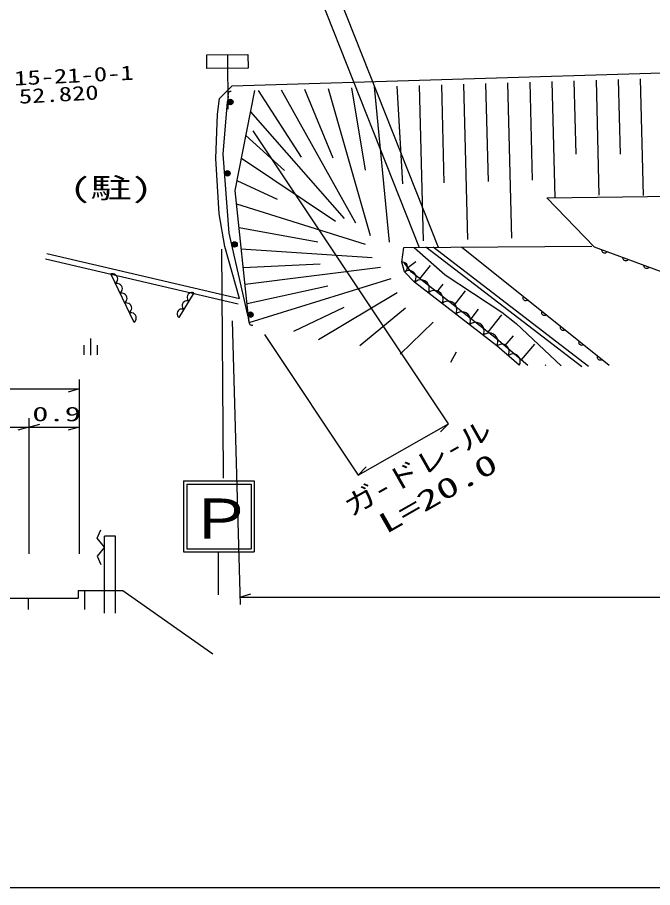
# Model space of a CAD drawing. Units: millimetres, scale not verified. Extents: x 40000 to 680000, y 20000 to 380000.
# Drawn here: x 199099 to 256980, y 205000 to 284299 of the extents above; entities that cross this region are included whole.
import ezdxf
from ezdxf.enums import TextEntityAlignment as Align

# ---------------------------------------------------------------- set-up
doc = ezdxf.new("R2010")
doc.units = ezdxf.units.MM
doc.header["$LTSCALE"] = 1000
doc.layers.add('M-BGD', color=7, linetype='Continuous', lineweight=25)
doc.layers.add('M-TTL-BAND', color=7, linetype='Continuous', lineweight=25)
doc.layers.add('M-BMK-SRVR', color=3, linetype='Continuous')
doc.styles.add('ＭＳ ゴシック', font='')
doc.styles.get('ＭＳ ゴシック').set_extended_font_data('MS Gothic')

# ---------------------------------------------------------------- blocks, each defined once
blk = doc.blocks.new('BUHIN8')
at = {"color": 7, "linetype": 'Continuous', "lineweight": 25}
for radius in [249, 220, 191, 161, 132, 97.5, 67.5, 38.8, 7.5]:
    blk.add_circle((-92, -231), radius, dxfattribs=at)
blk = doc.blocks.new('BUHIN20')
at = {"color": 7, "linetype": 'Continuous', "lineweight": 25}
blk.add_lwpolyline([(-239, -73), (-237, -12), (-222, 43), (-193, 110), (-149, 155), (-98, 188), (-24, 211), (38, 211), (99, 199), (162, 160), (205, 122), (239, 73)], dxfattribs=at)
blk = doc.blocks.new('BUHIN21')
at = {"color": 7, "linetype": 'Continuous', "lineweight": 25}
blk.add_lwpolyline([(-204, -144), (-221, -86), (-225, -29), (-218, 44), (-190, 100), (-152, 148), (-89, 193), (-31, 212), (31, 220), (103, 203), (156, 180), (204, 144)], dxfattribs=at)
blk = doc.blocks.new('BUHIN36')
at = {"color": 7, "linetype": 'Continuous', "lineweight": 25}
blk.add_lwpolyline([(180, -400), (258, -329), (315, -246), (368, -128), (376, -18), (364, 89), (308, 213), (236, 294), (148, 360), (25, 399), (-74, 409), (-180, 400)], dxfattribs=at)
blk = doc.blocks.new('BUHIN37')
at = {"color": 7, "linetype": 'Continuous', "lineweight": 25}
blk.add_lwpolyline([(-487, 76), (-468, -41), (-424, -145), (-346, -267), (-248, -342), (-140, -397), (11, -421), (131, -402), (248, -360), (359, -268), (430, -182), (487, -76)], dxfattribs=at)
blk = doc.blocks.new('BUHIN138')
at = {"color": 7, "linetype": 'Continuous', "lineweight": 25}
for p, q in [((466, 408), (-276, 917)), ((618, -424), (-618, 424)), ((-213, -582), (-955, -72))]:
    blk.add_line(p, q, dxfattribs=at)
blk = doc.blocks.new('BUHIN189')
at = {"color": 7, "linetype": 'Continuous', "lineweight": 25}
blk.add_lwpolyline([(-753, -241), (-641, -396), (-504, -514), (-304, -633), (-109, -670), (86, -670), (319, -595), (478, -482), (615, -339), (708, -126), (748, 48), (753, 241)], dxfattribs=at)
blk = doc.blocks.new('BUHIN190')
at = {"color": 7, "linetype": 'Continuous', "lineweight": 25}
blk.add_lwpolyline([(-651, -172), (-562, -308), (-451, -415), (-286, -524), (-122, -565), (43, -573), (245, -520), (385, -431), (508, -315), (597, -138), (638, 8), (651, 172)], dxfattribs=at)
blk = doc.blocks.new('BUHIN206')
at = {"color": 7, "linetype": 'Continuous', "lineweight": 25}
blk.add_line((0, 0), (329, 987), dxfattribs=at)
blk = doc.blocks.new('BUHIN205')
at = {"color": 7, "linetype": 'Continuous', "lineweight": 25}
blk.add_line((0, 0), (-329, -987), dxfattribs=at)

msp = doc.modelspace()

# ---------------------------------------------------------------- linework, layer by layer
at = {"layer": 'M-BGD'}
for p, q in [((222407, 301311), (237428, 263355)), ((221194, 300027), (235713, 263342)), ((218233, 280913), (218275, 275925)), ((218680, 278065), (282799, 280010)), ((245786, 278387), (246014, 269463)), ((247800, 278448), (248070, 267853)), ((249814, 278509), (249984, 271837)), ((251827, 278570), (252094, 268101)), ((253841, 278631), (254014, 271844)), ((255854, 278692), (256126, 268056)), ((217505, 276922), (218680, 278065)), ((218930, 268538), (220722, 277627)), ((221029, 277636), (224963, 271552)), ((223119, 277700), (229896, 265585)), ((225270, 277765), (227851, 271503)), ((227404, 277830), (231245, 264419)), ((229535, 277894), (230785, 270382)), ((231620, 277957), (232968, 263812)), ((233671, 278020), (234184, 269121)), ((235718, 278082), (236079, 263928)), ((237732, 278143), (237959, 269231)), ((239745, 278204), (240106, 264054)), ((241759, 278265), (241986, 269347)), ((243773, 278326), (244133, 264179)), ((217340, 275475), (217505, 276922)), ((218299, 277110), (218258, 276612)), ((217193, 271432), (217340, 275475)), ((220342, 275699), (228871, 265959)), ((238381, 247264), (220574, 273975)), ((219916, 273537), (223425, 270342)), ((217474, 266411), (217193, 271432)), ((219505, 271458), (228079, 265727)), ((219109, 269449), (222771, 267734)), ((220203, 256664), (218930, 268538)), ((247354, 267842), (270957, 268204)), ((219060, 267318), (230779, 263628)), ((251648, 263386), (247354, 267842)), ((217998, 263409), (217474, 266411)), ((219292, 265158), (226478, 263851)), ((219337, 258691), (217998, 263409)), ((234127, 262000), (234305, 263330)), ((234305, 263330), (251433, 263465)), ((235246, 263338), (238072, 260855)), ((250525, 252451), (236327, 263346)), ((251133, 252489), (236977, 263351)), ((251133, 252489), (236977, 263351)), ((239591, 263372), (244566, 259371)), ((251648, 263386), (266939, 257741)), ((201775, 262784), (219337, 258691)), ((217688, 263168), (217835, 242760)), ((219500, 263220), (231430, 262416)), ((201662, 262297), (219223, 258204)), ((219683, 261508), (226678, 261853)), ((234387, 261120), (234127, 262000)), ((235006, 261086), (234355, 261935)), ((234681, 261511), (235400, 262063)), ((235782, 260479), (236740, 261702)), ((209726, 256485), (207601, 260929)), ((219848, 259975), (232174, 261531)), ((235299, 260173), (234387, 261120)), ((242764, 255012), (235006, 261086)), ((220221, 256488), (233152, 260505)), ((242796, 254360), (235299, 260173)), ((238072, 260855), (243256, 257426)), ((220036, 258221), (227373, 259828)), ((237334, 259264), (237907, 259996)), ((238885, 258049), (239937, 259393)), ((244566, 259371), (253036, 252607)), ((244566, 259371), (253036, 252607)), ((215166, 259197), (213798, 256948)), ((226521, 254962), (233707, 259245)), ((224289, 255714), (228879, 257881)), ((230300, 254387), (234463, 257833)), ((220092, 257151), (220203, 256664)), ((240437, 256835), (241126, 257715)), ((241988, 255620), (243233, 257209)), ((243256, 257426), (244559, 256413)), ((218665, 256649), (219383, 230783)), ((233984, 253625), (236992, 256535)), ((244559, 256413), (248635, 252540)), ((221619, 255396), (230159, 242585)), ((245599, 252591), (242764, 255012)), ((243517, 254369), (244293, 255277)), ((238599, 252873), (239124, 253809)), ((244836, 252604), (242796, 254360)), ((245023, 253083), (246264, 254535)), ((247185, 252564), (247242, 252631)), ((204728, 251289), (204728, 235422)), ((161085, 250439), (204728, 250439)), ((200134, 247779), (200134, 235422)), ((182663, 246959), (200134, 246959)), ((200134, 246959), (204728, 246959)), ((230159, 242585), (238381, 247264)), ((238381, 247264), (237654, 246520)), ((217835, 242760), (217839, 242310)), ((230159, 242585), (230886, 243330)), ((214242, 242054), (220689, 242054)), ((214242, 242054), (214242, 235584)), ((220689, 242054), (220689, 235584)), ((214542, 241754), (214542, 235884)), ((214542, 241754), (220389, 241754)), ((220389, 241754), (220389, 235884)), ((206374, 236835), (206705, 237599)), ((207049, 236022), (206374, 236835)), ((208049, 237022), (207049, 237022)), ((207049, 230022), (207049, 237022)), ((208049, 230022), (208049, 237022)), ((207049, 236022), (206374, 235209)), ((214242, 235584), (220689, 235584)), ((214542, 235884), (220389, 235884)), ((217407, 235584), (217407, 231687)), ((206374, 235209), (206705, 234444)), ((204623, 232073), (208696, 232073)), ((204623, 232073), (204623, 231371)), ((205204, 232073), (205204, 230345)), ((208696, 232073), (216922, 226309)), ((219364, 231475), (220357, 231785)), ((161139, 231371), (204623, 231371)), ((200065, 231371), (200065, 230345)), ((219364, 231475), (318957, 231485))]:
    msp.add_line(p, q, dxfattribs=at)
msp.add_lwpolyline([(216358, 280897), (220108, 280929), (220118, 279679), (216368, 279647)], close=True, dxfattribs=at)
for points in [[(218299, 277110), (218320, 277359), (218329, 277409), (218345, 277453), (218374, 277495), (218407, 277530), (218450, 277559), (218495, 277579), (218547, 277588), (218589, 277588)], [(220092, 257151), (218392, 264641), (217862, 271847), (218258, 276612)], [(234387, 261120), (234478, 261182), (234548, 261261), (234620, 261375), (234644, 261488), (234647, 261601), (234606, 261737), (234543, 261831), (234461, 261913), (234339, 261970), (234238, 261995), (234127, 262000)], [(235299, 260173), (235374, 260313), (235411, 260459), (235427, 260652), (235383, 260811), (235311, 260956), (235170, 261103), (235027, 261180), (234870, 261229), (234677, 261221), (234532, 261187), (234387, 261120)], [(220557, 256231), (220511, 256226), (220458, 256229), (220403, 256245), (220365, 256266), (220324, 256298), (220292, 256338), (220271, 256378), (220258, 256420), (220203, 256664)]]:
    msp.add_lwpolyline(points, dxfattribs=at)
for centre, radius in [((218506, 276591), 249), ((218506, 276591), 220), ((218506, 276591), 191), ((218506, 276591), 161), ((218506, 276591), 132), ((218506, 276591), 97.5), ((218506, 276591), 67.5), ((218506, 276591), 38.8), ((218506, 276591), 7.5), ((218241, 270089), 249), ((218241, 270089), 220), ((218241, 270089), 191), ((218241, 270089), 161), ((218241, 270089), 132), ((218241, 270089), 97.5), ((218241, 270089), 67.5), ((218241, 270089), 38.8), ((218241, 270089), 7.5)]:
    msp.add_circle(centre, radius, dxfattribs=at)
at = {"layer": 'M-TTL-BAND'}
msp.add_line((40000, 205000), (579000, 205000), dxfattribs=at)

# ---------------------------------------------------------------- block references
at = {"layer": 'M-BGD', "rotation": 124.48167}
for name, p in [('BUHIN8', (218640, 263551)), ('BUHIN21', (252604, 263033)), ('BUHIN21', (254515, 262327)), ('BUHIN21', (256427, 261622)), ('BUHIN37', (207814, 260484)), ('BUHIN37', (208239, 259595)), ('BUHIN189', (235924, 259688)), ('BUHIN37', (208664, 258707)), ('BUHIN36', (214938, 258822)), ('BUHIN189', (237173, 258720)), ('BUHIN36', (214482, 258072)), ('BUHIN189', (238423, 257751)), ('BUHIN20', (245413, 258695)), ('BUHIN37', (209089, 257818)), ('BUHIN36', (214026, 257323)), ('BUHIN189', (239672, 256782)), ('BUHIN37', (209514, 256929)), ('BUHIN8', (220092, 257151)), ('BUHIN20', (247107, 257342)), ('BUHIN189', (240922, 255813)), ('BUHIN20', (248801, 255989)), ('BUHIN189', (242171, 254844)), ('BUHIN138', (205759, 254283)), ('BUHIN190', (243306, 253921)), ('BUHIN20', (250495, 254636)), ('BUHIN190', (244326, 253043)), ('BUHIN20', (252189, 253283)), ('BUHIN206', (204728, 250439)), ('BUHIN205', (200134, 246959)), ('BUHIN206', (200134, 246959)), ('BUHIN206', (204728, 246959))]:
    msp.add_blockref(name, p, dxfattribs=at)

# ---------------------------------------------------------------- texts
at = {"layer": 'M-BGD', "style": 'ＭＳ ゴシック'}
for s, height, width, p in [('(駐)', 1833, 1.5, (203882, 267286)), ('0.9', 1320, 1.65, (200449, 247103)), ('Ｐ', 3666, 1.2, (214612, 235689))]:
    msp.add_text(s, height=height, dxfattribs=dict(at, width=width)).set_placement(p, align=Align.BOTTOM_LEFT)
for s, rotation, width, p in [('ガ-ドレ-ル', 29.6, 1.2, (229759, 238292)), ('L=20.0', 29.7, 1.6, (232945, 236699))]:
    msp.add_text(s, height=1833, rotation=rotation, dxfattribs=dict(at, width=width)).set_placement(p, align=Align.BOTTOM_LEFT)
at = {"layer": 'M-BMK-SRVR', "style": 'ＭＳ ゴシック', "width": 1.35}
for s, rotation, p in [('15-21-0-1', 2.8, (198847, 277691)), ('52.820', 3.1, (199288, 276035))]:
    msp.add_text(s, height=1320, rotation=rotation, dxfattribs=at).set_placement(p, align=Align.BOTTOM_LEFT)

doc.saveas('drawing.dxf')
